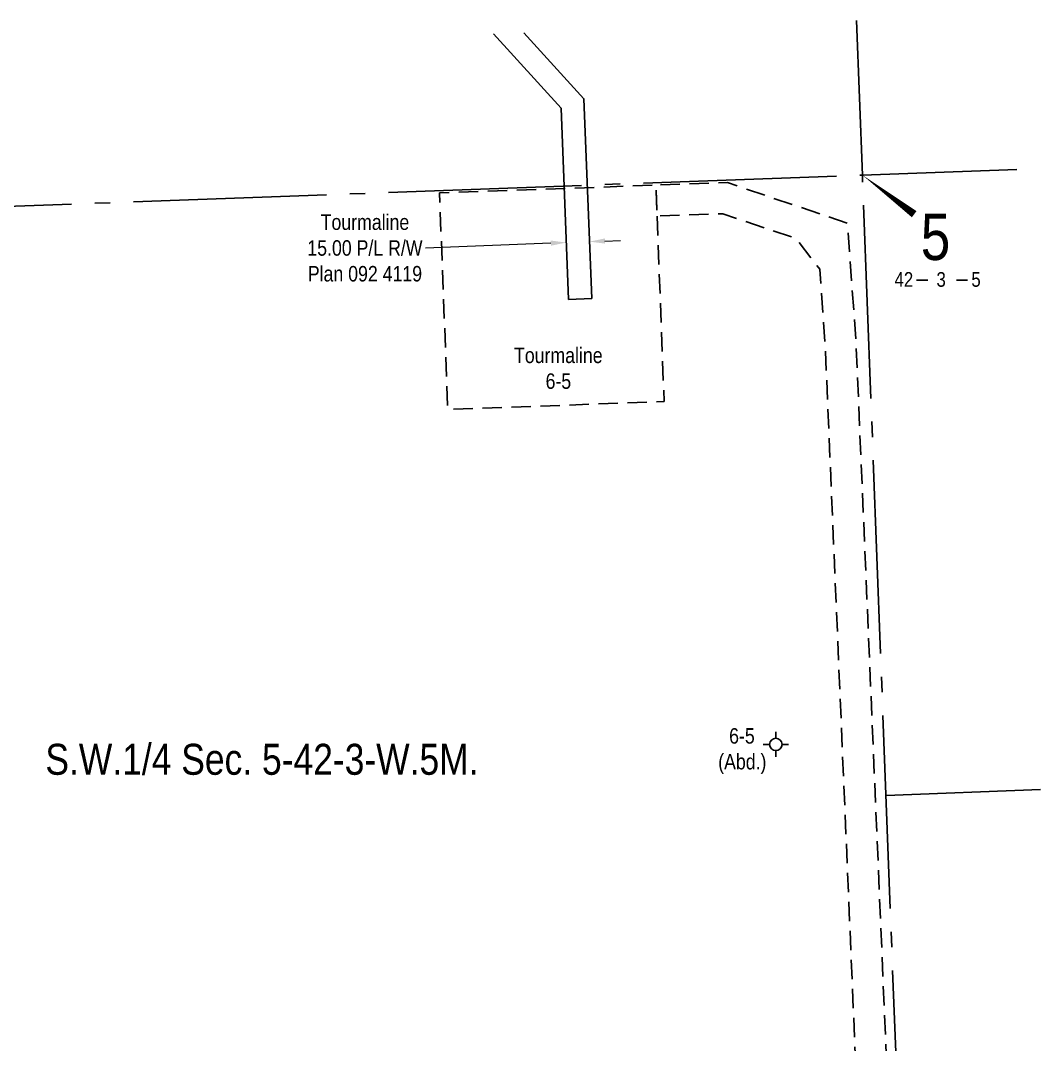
# Model space of a CAD drawing. Extents: x 665644 to 688844, y 5825051 to 5844826.
# Drawn here: x 675742 to 676402, y 5829140 to 5829802 of the extents above; entities that cross this region are included whole.
import ezdxf
from ezdxf.enums import TextEntityAlignment as Align

# ---------------------------------------------------------------- set-up
doc = ezdxf.new("R2010")
doc.units = 0
doc.header["$LTSCALE"] = 5
doc.header["$PDSIZE"] = 0.5
doc.linetypes.add('foc-ACCESSROAD', pattern=[3.75, 2.5, -1.25])
doc.linetypes.add('foc-QUARTERLINE', pattern=[33, 25, -3, 2, -3])
doc.layers.get('Defpoints').update_dxf_attribs({"color": 9})
for name, color, linetype in [('10', 1, 'Continuous'), ('9', 3, 'Continuous'), ('C-SYMBOL', 7, 'Continuous'), ('F-AR', 190, 'foc-ACCESSROAD'), ('F-RW', 190, 'Continuous'), ('F-WS', 190, 'foc-ACCESSROAD'), ('F-WS-S', 190, 'Continuous'), ('L-QSEC', 8, 'foc-QUARTERLINE'), ('L-SECLBL', 7, 'Continuous'), ('L-TITLEDB', 4, 'Continuous')]:
    doc.layers.add(name, color=color, linetype=linetype)
doc.layers.add('F-RW-T', color=190, linetype='Continuous', lineweight=9)
doc.layers.add('F-WS-T', color=190, linetype='Continuous', lineweight=9)
doc.styles.add('175L', font='ARIALN.TTF', dxfattribs={"height": 20})
doc.styles.add('80CG', font='ARIALN.TTF', dxfattribs={"height": 10})
doc.styles.add('80L', font='ARIALN.TTF', dxfattribs={"height": 10})
doc.styles.add('SIMPLEX', font='ARIALN.TTF')
doc.dimstyles.new('Compass 5 000', dxfattribs={"dimscale": 5, "dimtxt": 9, "dimasz": 2, "dimexe": 0.2, "dimexo": 0.0625, "dimgap": 0.5, "dimtad": 0, "dimtih": 1, "dimtoh": 1, "dimzin": 0, "dimdsep": 46, "dimtxsty": '80CG', "dimcen": 0.1, "dimse1": 1, "dimse2": 1, "dimclrd": 256, "dimclrt": 256, "dimaunit": 1, "dimadec": 4, "dimazin": 0, "dimtfac": 0.06, "dimtofl": 0, "dimtmove": 0, "dimatfit": 1, "dimfxl": 0.2, "dimtolj": 1, "dimtzin": 0, "dimlwd": -1, "dimarcsym": 0})

# ---------------------------------------------------------------- blocks, each defined once
blk = doc.blocks.new('L-SECLBL')
at = {"layer": '9', "color": 7}
for p, q in [((-5.08, -27.83), (-12.29, -27.83)), ((20.7, -27.83), (13.5, -27.83))]:
    blk.add_line(p, q, dxfattribs=at)
at = {"layer": '10', "color": 2, "style": 'SIMPLEX'}
blk.add_attdef('SEC', text='', height=30, dxfattribs=at).set_placement((0, 0), align=Align.MIDDLE)
at = {"layer": '10', "color": 5, "style": '80L'}
blk.add_attdef('TWP', text='', height=9.5, dxfattribs=at).set_placement((-14.43, -27.37), align=Align.MIDDLE_RIGHT)
blk.add_attdef('RGE', text='', height=9.5, dxfattribs=at).set_placement((3.62, -27.37), align=Align.MIDDLE_CENTER)
blk.add_attdef('MER', text='', height=9.5, dxfattribs=at).set_placement((23.17, -27.37), align=Align.MIDDLE_LEFT)
blk = doc.blocks.new('*D2326')
at = {"layer": 'Defpoints', "color": 0, "transparency": 16777216}
for p in [(676095.35, 5829658.72), (676095.42, 5829656.93), (676110.4, 5829657.52)]:
    blk.add_point(p, dxfattribs=at)
at = {"layer": 'F-RW-T', "transparency": 16777216}
for p, q in [((676085.36, 5829658.33), (676004.21, 5829655.16)), ((676120.32, 5829659.7), (676130.32, 5829660.09))]:
    blk.add_line(p, q, dxfattribs=at)
for points in [[(676085.29, 5829660), (676085.42, 5829656.67), (676095.35, 5829658.72)], [(676120.26, 5829661.36), (676120.39, 5829658.03), (676110.33, 5829659.31)]]:
    blk.add_solid(points, dxfattribs=at)
at = {"layer": 'F-RW-T', "transparency": 16777216, "insert": (675965.12, 5829655.16), "char_height": 10, "attachment_point": 5, "style": '80CG'}
blk.add_mtext('\\A1;Tourmaline\\P15.00 P/L R/W\\PPlan 092 4119', dxfattribs=at)
blk = doc.blocks.new('GABD')
for p, q in [((0, 0.81), (0, 1.62)), ((-0.81, 0), (-1.62, 0)), ((1.62, 0), (0.81, 0)), ((0, -0.81), (0, -1.62))]:
    blk.add_line(p, q)
blk.add_circle((0, 0), 0.8)

msp = doc.modelspace()

# ---------------------------------------------------------------- linework, layer by layer
at = {"layer": 'F-AR', "flags": 128}
msp.add_lwpolyline([(676311.977, 5828903.414), (676282.678, 5829594.566), (676277.053, 5829671.222), (676199.459, 5829697.493), (676153.255, 5829695.817), (676154.017, 5829675.831), (676196.519, 5829677.373), (676243.849, 5829661.348), (676259.175, 5829641.571), (676262.709, 5829593.411), (676291.99, 5828902.684)], close=True, dxfattribs=at)
at = {"layer": 'F-RW', "flags": 128}
msp.add_lwpolyline([(676048.238, 5829793.624), (676091.957, 5829745.63), (676096.787, 5829621.968), (676111.767, 5829622.565), (676106.724, 5829751.701), (676067.873, 5829794.346)], dxfattribs=at)
at = {"layer": 'F-WS', "flags": 128}
msp.add_lwpolyline([(676154.017, 5829675.831), (676158.585, 5829555.918), (676018.677, 5829550.847), (676013.347, 5829690.745), (676153.255, 5829695.83), (676154.016, 5829675.845)], dxfattribs=at)
at = {"layer": 'L-QSEC', "flags": 128}
for points in [[(676286.793, 5829702.321), (676282.976, 5829802.248)], [(676286.793, 5829702.321), (676386.725, 5829706.003)], [(675485.595, 5829672.885), (676286.793, 5829702.321)], [(676317.391, 5828898.429), (676286.793, 5829702.321)]]:
    msp.add_lwpolyline(points, dxfattribs=at)
at = {"layer": 'L-SECLBL', "flags": 128}
msp.add_lwpolyline([(676286.793, 5829702.321, 0, 5, 0), (676320.284, 5829677.047, 0, 0, 0)], format="xyseb", dxfattribs=at)
at = {"layer": 'L-TITLEDB', "flags": 128}
msp.add_lwpolyline([(676302.07, 5829301.272), (676401.983, 5829305.141)], dxfattribs=at)

# ---------------------------------------------------------------- block references
at = {"layer": 'F-WS-S', "xscale": 5.000000000000001, "yscale": 5.000000000000001, "zscale": 5.000000000000001}
msp.add_blockref('GABD', (676230.808, 5829334.361), dxfattribs=at)
at = {"layer": 'L-SECLBL'}
msp.add_blockref('L-SECLBL', (676334.091, 5829662.232), dxfattribs=at).add_auto_attribs({'SEC': '5', 'TWP': '42', 'RGE': '3', 'MER': '5'})

# ---------------------------------------------------------------- texts
at = {"layer": 'C-SYMBOL', "color": 3, "style": '175L'}
msp.add_text('S.W.1/4 Sec. 5-42-3-W.5M.', height=20, dxfattribs=at).set_placement((675898.526, 5829308.735), align=Align.BOTTOM_CENTER)
at = {"layer": 'F-WS-T', "char_height": 10, "attachment_point": 1, "style": '175L'}
for s, width, insert in [('\\pi0.83395;Tourmaline\\P\\pi21.257;6-5', 58.18222, (676060.673, 5829590.819)), ('\\pi7.4647;6-5\\P\\pi0.39447;(Abd.)', 30.59795, (676193.157, 5829344.853))]:
    msp.add_mtext_dynamic_manual_height_columns(s, width=width, gutter_width=100, heights=[0], dxfattribs=dict(at, insert=insert))

# ---------------------------------------------------------------- dimensions: what is measured, and where the dimension line sits
at = {"layer": 'F-RW-T', "color": 3}
dim = msp.add_linear_dim(base=(676095.352, 5829658.721), p1=(676110.402, 5829657.517), p2=(676095.422, 5829656.932), angle=182.236204, text='Tourmaline\\P15.00 P/L R/W\\PPlan 092 4119', dimstyle='Compass 5 000', dxfattribs=at)
dim.commit()
dim.dimension.update_dxf_attribs({"geometry": '*D2326', "text_midpoint": (675965.119, 5829655.162), "dimtype": 161})

doc.saveas('drawing.dxf')
